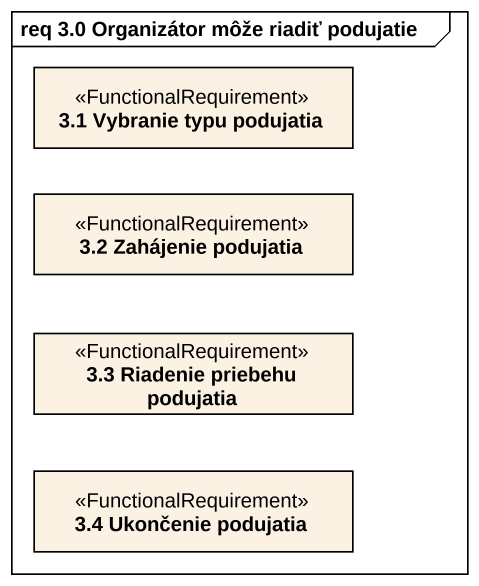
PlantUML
@startuml
mainframe req 3.0 Organizátor môže riadiť podujatie
hide circle
hide empty members
class "3.1 Vybranie typu podujatia" as r3_1_Vybranie_typu_podujatia <<FunctionalRequirement>>
class "3.2 Zahájenie podujatia" as r3_2_Zahájenie_podujatia <<FunctionalRequirement>>
class "3.3 Riadenie priebehu podujatia" as r3_3_Riadenie_priebehu <<FunctionalRequirement>>
class "3.4 Ukončenie podujatia" as r3_4_Ukončenie_podujatia <<FunctionalRequirement>>
@enduml
